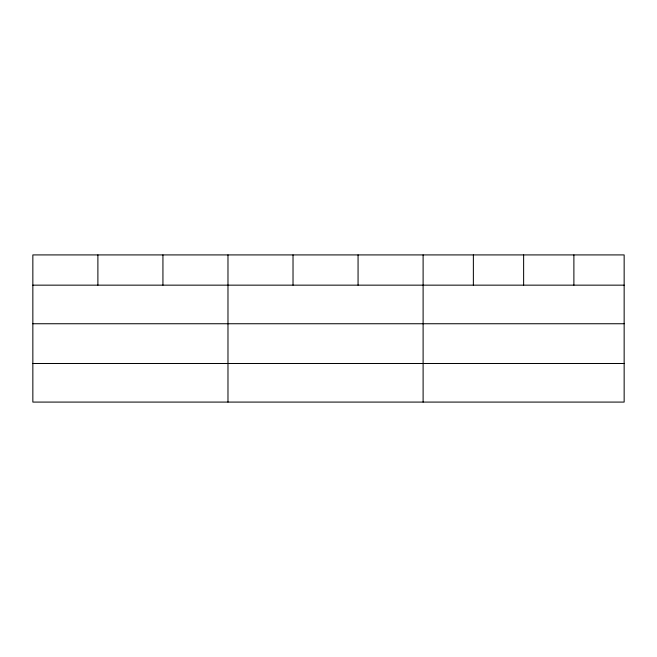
<?xml version="1.0" encoding="UTF-8"?>
<svg xmlns="http://www.w3.org/2000/svg" width="657" height="657" viewBox="0 0 657 657"><rect width="100%" height="100%" fill="white"/><g stroke="black" fill="none" stroke-linecap="round" stroke-linejoin="round"><path stroke-width="0.99" d="M624.15 323.745L624.15 254.916L32.85 254.916L32.85 402.084L624.15 402.084L624.15 323.745L32.85 323.745M32.85 285.154L624.15 285.154M32.85 363.493L624.15 363.493M573.889 254.916L573.889 285.154M523.629 254.916L523.629 285.154M473.368 254.916L473.368 285.154M423.108 254.916L423.108 402.084M358.065 254.916L358.065 285.154M293.022 254.916L293.022 285.154M227.979 254.916L227.979 402.084M162.936 254.916L162.936 285.154M97.893 254.916L97.893 285.154"/></g></svg>
